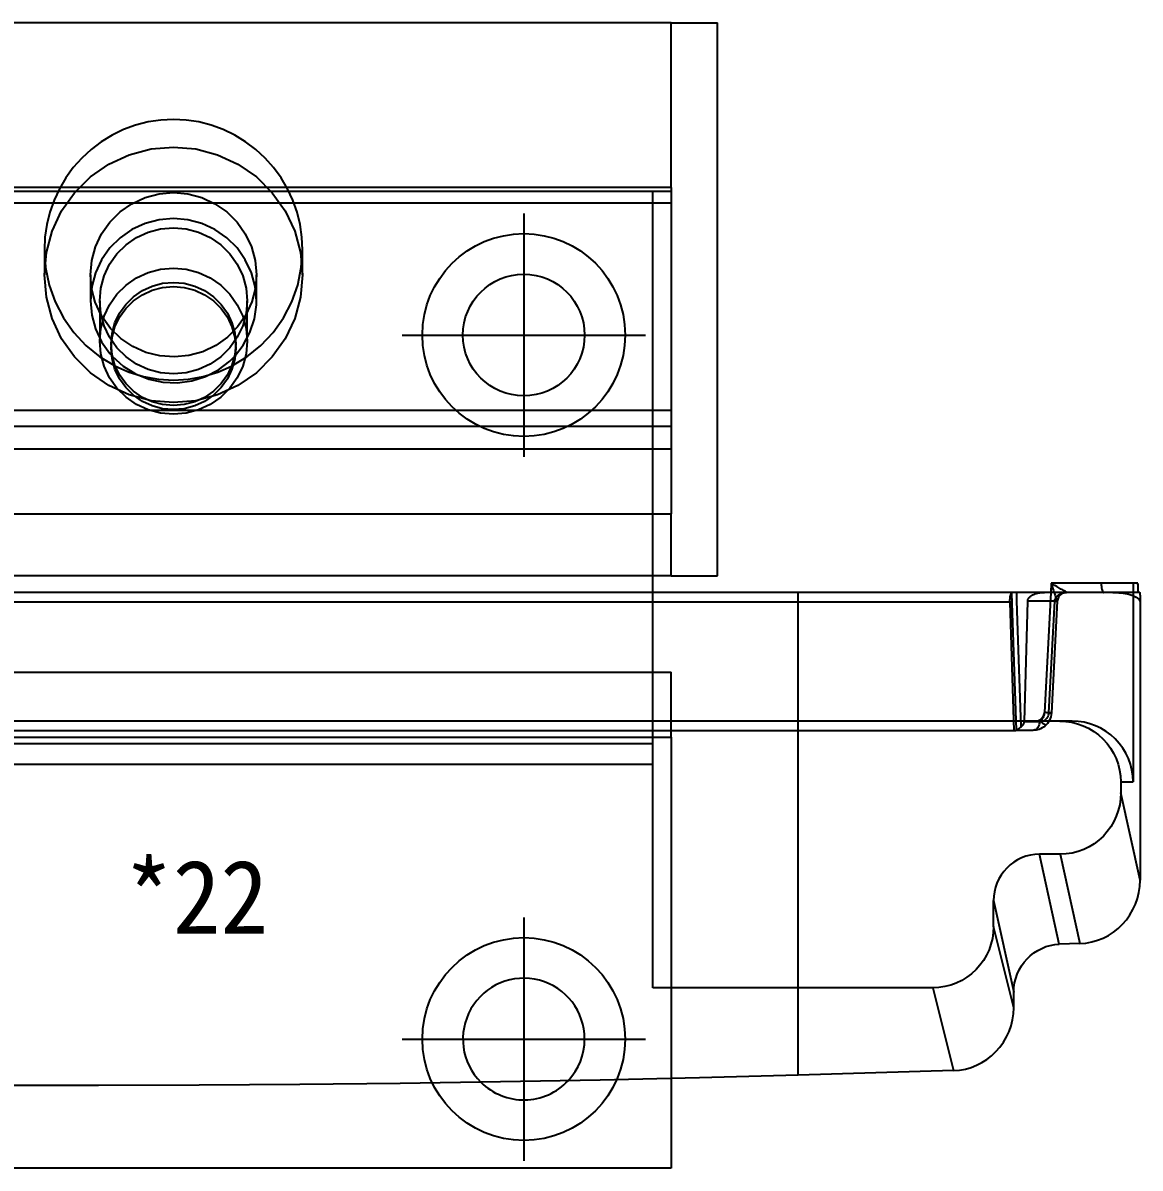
# Model space of a CAD drawing. Header units: millimetres. Extents: x 632 to 3922, y 1402 to 2001.
# Drawn here: x 3167.1 to 3197.4, y 1902.07 to 1933.12 of the extents above; entities that cross this region are included whole.
import ezdxf
from ezdxf.enums import TextEntityAlignment as Align
from ezdxf.lldxf.tags import DXFTag

# ---------------------------------------------------------------- set-up
doc = ezdxf.new("R2010")
doc.units = ezdxf.units.MM
for name, color, linetype in [('4', 4, 'Continuous'), ('7', 7, 'Continuous'), ('8', 8, 'Continuous'), ('CE', 1, 'CENTER'), ('H1', 2, 'HIDDEN')]:
    doc.layers.add(name, color=color, linetype=linetype)
doc.styles.add('JM_Standard', font='', dxfattribs={"height": 3})
doc.styles.get('JM_Standard').set_extended_font_data('DotumChe')
tags = doc.linetypes.add('CENTER', pattern=[2, 1.25, -0.25, 0.25, -0.25]).pattern_tags.tags
tags[10:11] = [DXFTag(74, 4), DXFTag(75, 0), DXFTag(340, '0'), DXFTag(46, 1.0), DXFTag(50, 0.0), DXFTag(44, 0.0), DXFTag(45, 0.0)]
tags[8:9] = [DXFTag(74, 4), DXFTag(75, 0), DXFTag(340, '0'), DXFTag(46, 1.0), DXFTag(50, 0.0), DXFTag(44, 0.0), DXFTag(45, 0.0)]
tags[6:7] = [DXFTag(74, 4), DXFTag(75, 0), DXFTag(340, '0'), DXFTag(46, 1.0), DXFTag(50, 0.0), DXFTag(44, 0.0), DXFTag(45, 0.0)]
tags[4:5] = [DXFTag(74, 4), DXFTag(75, 0), DXFTag(340, '0'), DXFTag(46, 1.0), DXFTag(50, 0.0), DXFTag(44, 0.0), DXFTag(45, 0.0)]
tags = doc.linetypes.add('HIDDEN', pattern=[0.375, 0.25, -0.125]).pattern_tags.tags
tags[6:7] = [DXFTag(74, 4), DXFTag(75, 0), DXFTag(340, '0'), DXFTag(46, 1.0), DXFTag(50, 0.0), DXFTag(44, 0.0), DXFTag(45, 0.0)]
tags[4:5] = [DXFTag(74, 4), DXFTag(75, 0), DXFTag(340, '0'), DXFTag(46, 1.0), DXFTag(50, 0.0), DXFTag(44, 0.0), DXFTag(45, 0.0)]

msp = doc.modelspace()

# ---------------------------------------------------------------- linework, layer by layer
at = {"layer": '7'}
for p, q in [((3184.685, 1933.124), (3157.685, 1933.124)), ((3184.685, 1928.659), (3184.685, 1933.124)), ((3184.685, 1933.124), (3185.935, 1933.124)), ((3185.935, 1918.124), (3185.935, 1933.124)), ((3184.685, 1928.659), (3157.685, 1928.659)), ((3184.685, 1928.659), (3184.685, 1919.813)), ((3158.185, 1919.813), (3184.185, 1919.813)), ((3184.185, 1919.813), (3184.685, 1919.813)), ((3184.185, 1917.677), (3184.185, 1919.813)), ((3184.685, 1918.124), (3184.685, 1919.813)), ((3184.685, 1918.124), (3184.185, 1918.124)), ((3184.685, 1918.124), (3185.935, 1918.124)), ((3196.344, 1917.928), (3194.987, 1917.928)), ((3197.34, 1917.928), (3196.344, 1917.928)), ((3188.129, 1917.677), (3166.427, 1917.677)), ((3196.66, 1917.677), (3188.129, 1917.677)), ((3197.387, 1917.677), (3196.66, 1917.677)), ((3197.397, 1917.426), (3197.397, 1909.87)), ((3195.767, 1908.156), (3195.205, 1908.137)), ((3193.97, 1906.415), (3193.97, 1906.838)), ((3192.339, 1904.71), (3188.129, 1904.588)), ((3184.685, 1904.497), (3184.685, 1902.065)), ((3184.685, 1902.065), (3157.685, 1902.065))]:
    msp.add_line(p, q, dxfattribs=at)
for points in [[(3194.987, 1917.928, 0), (3194.973, 1917.677, 0)], [(3197.346, 1917.699, 0), (3197.345, 1917.705, 0), (3197.345, 1917.716, 0), (3197.344, 1917.728, 0), (3197.343, 1917.741, 0), (3197.343, 1917.756, 0), (3197.342, 1917.772, 0), (3197.342, 1917.789, 0), (3197.342, 1917.807, 0), (3197.341, 1917.826, 0), (3197.341, 1917.846, 0), (3197.341, 1917.866, 0), (3197.341, 1917.887, 0), (3197.34, 1917.908, 0), (3197.34, 1917.928, 0)], [(3196.66, 1917.677, 0), (3196.684, 1917.677, 0), (3196.709, 1917.676, 0), (3196.734, 1917.675, 0), (3196.761, 1917.674, 0), (3196.789, 1917.673, 0), (3196.82, 1917.671, 0), (3196.855, 1917.668, 0), (3196.893, 1917.664, 0), (3196.938, 1917.658, 0), (3196.989, 1917.65, 0), (3197.05, 1917.639, 0), (3197.122, 1917.621, 0), (3197.205, 1917.595, 0), (3197.293, 1917.554, 0), (3197.367, 1917.497, 0), (3197.397, 1917.426, 0)], [(3197.349, 1917.677, 0), (3197.349, 1917.677, 0), (3197.348, 1917.679, 0), (3197.347, 1917.683, 0), (3197.347, 1917.689, 0), (3197.346, 1917.696, 0), (3197.346, 1917.699, 0)], [(3197.387, 1917.677, 0), (3197.388, 1917.676, 0), (3197.389, 1917.673, 0), (3197.39, 1917.668, 0), (3197.391, 1917.662, 0), (3197.392, 1917.653, 0), (3197.392, 1917.642, 0), (3197.393, 1917.63, 0), (3197.394, 1917.615, 0), (3197.395, 1917.598, 0), (3197.395, 1917.578, 0), (3197.396, 1917.557, 0), (3197.396, 1917.533, 0), (3197.397, 1917.508, 0), (3197.397, 1917.481, 0), (3197.397, 1917.454, 0), (3197.397, 1917.426, 0)], [(3195.767, 1908.156, 0), (3195.929, 1908.169, 0), (3196.089, 1908.199, 0), (3196.244, 1908.244, 0), (3196.395, 1908.304, 0), (3196.538, 1908.378, 0), (3196.674, 1908.465, 0), (3196.802, 1908.566, 0), (3196.919, 1908.678, 0), (3197.026, 1908.801, 0), (3197.12, 1908.934, 0), (3197.203, 1909.075, 0), (3197.271, 1909.224, 0), (3197.326, 1909.38, 0), (3197.365, 1909.54, 0), (3197.389, 1909.704, 0), (3197.397, 1909.87, 0)], [(3193.97, 1906.838, 0), (3193.976, 1906.964, 0), (3193.994, 1907.088, 0), (3194.024, 1907.21, 0), (3194.066, 1907.328, 0), (3194.118, 1907.441, 0), (3194.18, 1907.548, 0), (3194.252, 1907.648, 0), (3194.332, 1907.742, 0), (3194.421, 1907.826, 0), (3194.518, 1907.902, 0), (3194.621, 1907.969, 0), (3194.73, 1908.025, 0), (3194.844, 1908.071, 0), (3194.962, 1908.105, 0), (3195.082, 1908.127, 0), (3195.205, 1908.137, 0)], [(3192.339, 1904.71, 0), (3192.5, 1904.723, 0), (3192.659, 1904.751, 0), (3192.815, 1904.795, 0), (3192.965, 1904.854, 0), (3193.109, 1904.928, 0), (3193.245, 1905.014, 0), (3193.372, 1905.114, 0), (3193.49, 1905.225, 0), (3193.597, 1905.348, 0), (3193.692, 1905.48, 0), (3193.774, 1905.621, 0), (3193.843, 1905.77, 0), (3193.898, 1905.925, 0), (3193.938, 1906.085, 0), (3193.962, 1906.249, 0), (3193.97, 1906.415, 0)], [(3188.129, 1904.588, 0), (3185.449, 1904.516, 0), (3182.756, 1904.454, 0), (3180.051, 1904.402, 0), (3177.336, 1904.361, 0), (3174.614, 1904.331, 0), (3171.887, 1904.311, 0), (3169.157, 1904.302, 0), (3166.427, 1904.303, 0)]]:
    msp.add_polyline3d(points, dxfattribs=at)
msp.add_circle((3180.685, 1924.659), 1.65, dxfattribs=at)
msp.add_arc((3180.685, 1905.565), 1.65, 225.2517, 316.81, dxfattribs=at)
at = {"layer": '8'}
msp.add_line((3188.129, 1904.588), (3188.129, 1917.677), dxfattribs=at)
for points in [[(3194.987, 1917.928, 0), (3194.987, 1917.925, 0), (3195.002, 1917.873, 0), (3195.03, 1917.779, 0), (3195.045, 1917.733, 0), (3195.06, 1917.686, 0), (3195.063, 1917.677, 0)], [(3195.404, 1917.677, 0), (3195.405, 1917.677, 0), (3195.406, 1917.677, 0), (3195.406, 1917.678, 0), (3195.406, 1917.679, 0), (3195.405, 1917.68, 0), (3195.403, 1917.681, 0), (3195.401, 1917.683, 0), (3195.398, 1917.685, 0), (3195.395, 1917.687, 0), (3195.392, 1917.689, 0), (3195.388, 1917.692, 0), (3195.383, 1917.695, 0), (3195.378, 1917.698, 0), (3195.372, 1917.701, 0), (3195.36, 1917.708, 0), (3195.348, 1917.716, 0), (3195.335, 1917.723, 0), (3195.321, 1917.731, 0), (3195.307, 1917.739, 0), (3195.28, 1917.754, 0), (3195.252, 1917.77, 0), (3195.224, 1917.787, 0), (3195.195, 1917.803, 0), (3195.141, 1917.835, 0), (3195.086, 1917.867, 0), (3195.032, 1917.9, 0), (3194.989, 1917.926, 0), (3194.987, 1917.928, 0)], [(3196.344, 1917.928, 0), (3196.345, 1917.884, 0), (3196.348, 1917.842, 0), (3196.354, 1917.802, 0), (3196.361, 1917.766, 0), (3196.37, 1917.735, 0), (3196.38, 1917.71, 0), (3196.392, 1917.692, 0), (3196.404, 1917.68, 0), (3196.416, 1917.677, 0)]]:
    msp.add_polyline3d(points, dxfattribs=at)
at = {"layer": 'CE'}
for p, q in [((3180.685, 1927.959), (3180.685, 1921.359)), ((3177.385, 1924.659), (3183.985, 1924.659)), ((3180.685, 1908.865), (3180.685, 1902.265)), ((3177.385, 1905.565), (3183.985, 1905.565))]:
    msp.add_line(p, q, dxfattribs=at)
at = {"layer": 'H1'}
for p, q in [((3158.185, 1928.559), (3184.185, 1928.559)), ((3184.185, 1928.559), (3184.685, 1928.559)), ((3184.185, 1928.245), (3184.185, 1928.559)), ((3158.185, 1928.245), (3184.185, 1928.245)), ((3184.185, 1928.245), (3184.685, 1928.245)), ((3184.185, 1919.813), (3184.185, 1928.245)), ((3167.685, 1926.972), (3167.685, 1926.292)), ((3174.685, 1926.292), (3174.685, 1926.972)), ((3168.935, 1926.292), (3168.935, 1925.588)), ((3173.435, 1925.588), (3173.435, 1926.292)), ((3169.185, 1925.588), (3169.185, 1924.492)), ((3173.185, 1924.492), (3173.185, 1925.588)), ((3169.498, 1924.416), (3169.498, 1924.306)), ((3172.873, 1924.306), (3172.873, 1924.416)), ((3158.185, 1922.617), (3184.185, 1922.617)), ((3184.185, 1922.617), (3184.685, 1922.617)), ((3158.185, 1922.186), (3184.185, 1922.186)), ((3184.185, 1922.186), (3184.685, 1922.186)), ((3158.185, 1921.57), (3184.185, 1921.57)), ((3184.185, 1921.57), (3184.685, 1921.57)), ((3184.185, 1918.124), (3158.185, 1918.124)), ((3197.207, 1917.928), (3197.207, 1917.677)), ((3184.185, 1913.579), (3184.185, 1917.677)), ((3197.207, 1917.677), (3197.207, 1912.538)), ((3193.862, 1917.413), (3166.435, 1917.413)), ((3195.084, 1917.439), (3194.348, 1917.439)), ((3194.925, 1914.412), (3195.084, 1917.439)), ((3195.153, 1917.439), (3194.994, 1914.412)), ((3158.185, 1915.511), (3184.185, 1915.511)), ((3184.185, 1915.511), (3184.685, 1915.511)), ((3184.685, 1913.754), (3184.685, 1915.511)), ((3194.554, 1914.188), (3166.448, 1914.188)), ((3194.257, 1914.175), (3194.675, 1914.175)), ((3194.698, 1914.188), (3194.554, 1914.188)), ((3195.556, 1914.188), (3194.698, 1914.188)), ((3166.439, 1913.937), (3193.978, 1913.937)), ((3193.978, 1913.937), (3194.024, 1913.937)), ((3194.493, 1913.937), (3194.024, 1913.937)), ((3158.185, 1913.754), (3184.185, 1913.754)), ((3158.185, 1913.579), (3184.185, 1913.579)), ((3184.185, 1913.754), (3184.685, 1913.754)), ((3184.185, 1913.017), (3184.185, 1913.579)), ((3184.685, 1913.754), (3184.685, 1904.497)), ((3158.19, 1913.017), (3184.185, 1913.017)), ((3184.185, 1906.958), (3184.185, 1913.017)), ((3196.875, 1912.538), (3197.207, 1912.538)), ((3196.875, 1912.538), (3196.875, 1912.239)), ((3197.397, 1909.87), (3196.875, 1912.239)), ((3195.205, 1908.137), (3194.667, 1910.577)), ((3195.233, 1910.577), (3194.667, 1910.577)), ((3195.233, 1910.577), (3195.767, 1908.156)), ((3193.423, 1909.319), (3193.97, 1906.838)), ((3193.423, 1908.616), (3193.423, 1909.319)), ((3193.97, 1906.415), (3193.423, 1908.616)), ((3191.78, 1906.958), (3184.185, 1906.958)), ((3191.78, 1906.958), (3192.339, 1904.71))]:
    msp.add_line(p, q, dxfattribs=at)
for points in [[(3171.185, 1930.506, 0), (3170.839, 1930.489, 0), (3170.496, 1930.437, 0), (3170.16, 1930.351, 0), (3169.835, 1930.232, 0), (3169.523, 1930.082, 0), (3169.228, 1929.902, 0), (3168.952, 1929.693, 0), (3168.698, 1929.459, 0), (3168.469, 1929.201, 0), (3168.266, 1928.922, 0), (3168.092, 1928.625, 0), (3167.947, 1928.313, 0), (3167.833, 1927.989, 0), (3167.751, 1927.655, 0), (3167.702, 1927.315, 0), (3167.685, 1926.972, 0)], [(3174.685, 1926.972, 0), (3174.669, 1927.315, 0), (3174.619, 1927.655, 0), (3174.537, 1927.989, 0), (3174.424, 1928.313, 0), (3174.279, 1928.625, 0), (3174.104, 1928.922, 0), (3173.901, 1929.201, 0), (3173.672, 1929.459, 0), (3173.419, 1929.693, 0), (3173.143, 1929.902, 0), (3172.848, 1930.082, 0), (3172.536, 1930.232, 0), (3172.21, 1930.351, 0), (3171.875, 1930.437, 0), (3171.532, 1930.489, 0), (3171.185, 1930.506, 0)], [(3167.685, 1926.292, 0), (3167.739, 1926.893, 0), (3167.896, 1927.477, 0), (3168.154, 1928.025, 0), (3168.504, 1928.519, 0), (3168.936, 1928.947, 0), (3169.435, 1929.293, 0), (3169.988, 1929.549, 0), (3170.578, 1929.705, 0), (3171.185, 1929.758, 0)], [(3171.185, 1929.758, 0), (3171.793, 1929.705, 0), (3172.382, 1929.549, 0), (3172.935, 1929.293, 0), (3173.435, 1928.947, 0), (3173.866, 1928.519, 0), (3174.216, 1928.025, 0), (3174.474, 1927.477, 0), (3174.632, 1926.893, 0), (3174.685, 1926.292, 0)], [(3168.935, 1926.292, 0), (3168.97, 1926.678, 0), (3169.071, 1927.054, 0), (3169.237, 1927.406, 0), (3169.462, 1927.724, 0), (3169.739, 1927.998, 0), (3170.06, 1928.221, 0), (3170.416, 1928.385, 0), (3170.795, 1928.486, 0), (3171.185, 1928.52, 0)], [(3171.185, 1928.52, 0), (3171.576, 1928.486, 0), (3171.955, 1928.385, 0), (3172.31, 1928.221, 0), (3172.632, 1927.998, 0), (3172.909, 1927.724, 0), (3173.134, 1927.406, 0), (3173.3, 1927.054, 0), (3173.401, 1926.678, 0), (3173.435, 1926.292, 0)], [(3171.185, 1927.816, 0), (3170.795, 1927.782, 0), (3170.416, 1927.682, 0), (3170.06, 1927.517, 0), (3169.739, 1927.295, 0), (3169.462, 1927.02, 0), (3169.237, 1926.702, 0), (3169.071, 1926.35, 0), (3168.97, 1925.975, 0), (3168.935, 1925.588, 0)], [(3173.435, 1925.588, 0), (3173.401, 1925.975, 0), (3173.3, 1926.35, 0), (3173.134, 1926.702, 0), (3172.909, 1927.02, 0), (3172.632, 1927.295, 0), (3172.31, 1927.517, 0), (3171.955, 1927.682, 0), (3171.576, 1927.782, 0), (3171.185, 1927.816, 0)], [(3169.185, 1925.588, 0), (3169.216, 1925.932, 0), (3169.306, 1926.265, 0), (3169.453, 1926.578, 0), (3169.653, 1926.861, 0), (3169.9, 1927.105, 0), (3170.185, 1927.303, 0), (3170.501, 1927.449, 0), (3170.838, 1927.538, 0), (3171.185, 1927.568, 0)], [(3171.185, 1927.568, 0), (3171.533, 1927.538, 0), (3171.869, 1927.449, 0), (3172.185, 1927.303, 0), (3172.471, 1927.105, 0), (3172.717, 1926.861, 0), (3172.917, 1926.578, 0), (3173.065, 1926.265, 0), (3173.155, 1925.932, 0), (3173.185, 1925.588, 0)], [(3167.685, 1926.972, 0), (3167.718, 1926.488, 0), (3167.816, 1926.014, 0), (3167.978, 1925.557, 0), (3168.201, 1925.125, 0), (3168.481, 1924.728, 0), (3168.814, 1924.373, 0), (3169.193, 1924.066, 0), (3169.611, 1923.815, 0)], [(3172.76, 1923.815, 0), (3173.178, 1924.066, 0), (3173.557, 1924.373, 0), (3173.89, 1924.728, 0), (3174.17, 1925.125, 0), (3174.393, 1925.557, 0), (3174.554, 1926.014, 0), (3174.652, 1926.488, 0), (3174.685, 1926.972, 0)], [(3174.685, 1926.292, 0), (3174.632, 1925.69, 0), (3174.474, 1925.106, 0), (3174.216, 1924.559, 0), (3173.866, 1924.064, 0), (3173.435, 1923.637, 0), (3172.935, 1923.29, 0), (3172.382, 1923.035, 0), (3171.793, 1922.878, 0), (3171.185, 1922.826, 0), (3170.578, 1922.878, 0), (3169.988, 1923.035, 0), (3169.435, 1923.29, 0), (3168.936, 1923.637, 0), (3168.504, 1924.064, 0), (3168.154, 1924.559, 0), (3167.896, 1925.106, 0), (3167.739, 1925.69, 0), (3167.685, 1926.292, 0)], [(3168.964, 1925.94, 0), (3168.935, 1926.292, 0)], [(3169.185, 1924.492, 0), (3169.216, 1924.836, 0), (3169.306, 1925.169, 0), (3169.453, 1925.482, 0), (3169.653, 1925.765, 0), (3169.9, 1926.009, 0), (3170.185, 1926.207, 0), (3170.501, 1926.353, 0), (3170.838, 1926.442, 0), (3171.185, 1926.472, 0)], [(3171.185, 1926.472, 0), (3171.533, 1926.442, 0), (3171.869, 1926.353, 0), (3172.185, 1926.207, 0), (3172.471, 1926.009, 0), (3172.717, 1925.765, 0), (3172.917, 1925.482, 0), (3173.065, 1925.169, 0), (3173.155, 1924.836, 0), (3173.185, 1924.492, 0)], [(3173.435, 1926.292, 0), (3173.407, 1925.94, 0)], [(3169.498, 1924.416, 0), (3169.523, 1924.707, 0), (3169.6, 1924.988, 0), (3169.724, 1925.252, 0), (3169.893, 1925.491, 0), (3170.101, 1925.697, 0), (3170.342, 1925.864, 0), (3170.608, 1925.987, 0), (3170.892, 1926.062, 0), (3171.185, 1926.088, 0)], [(3169.498, 1924.306, 0), (3169.523, 1924.596, 0), (3169.6, 1924.878, 0), (3169.724, 1925.142, 0), (3169.893, 1925.38, 0), (3170.101, 1925.586, 0), (3170.342, 1925.753, 0), (3170.608, 1925.877, 0), (3170.892, 1925.952, 0), (3171.185, 1925.977, 0)], [(3171.185, 1926.088, 0), (3171.478, 1926.062, 0), (3171.762, 1925.987, 0), (3172.029, 1925.864, 0), (3172.27, 1925.697, 0), (3172.478, 1925.491, 0), (3172.647, 1925.252, 0), (3172.771, 1924.988, 0), (3172.847, 1924.707, 0), (3172.873, 1924.416, 0)], [(3171.185, 1925.977, 0), (3171.478, 1925.952, 0), (3171.762, 1925.877, 0), (3172.029, 1925.753, 0), (3172.27, 1925.586, 0), (3172.478, 1925.38, 0), (3172.647, 1925.142, 0), (3172.771, 1924.878, 0), (3172.847, 1924.596, 0), (3172.873, 1924.306, 0)], [(3169.224, 1925.199, 0), (3169.062, 1925.553, 0), (3168.965, 1925.93, 0), (3168.964, 1925.94, 0)], [(3173.407, 1925.94, 0), (3173.312, 1925.563, 0), (3173.152, 1925.208, 0), (3173.147, 1925.199, 0)], [(3168.935, 1925.588, 0), (3168.97, 1925.201, 0), (3169.071, 1924.826, 0), (3169.237, 1924.474, 0), (3169.462, 1924.156, 0), (3169.533, 1924.075, 0)], [(3173.185, 1925.588, 0), (3173.155, 1925.244, 0), (3173.065, 1924.91, 0), (3172.917, 1924.598, 0), (3172.717, 1924.315, 0), (3172.471, 1924.071, 0), (3172.185, 1923.873, 0), (3171.869, 1923.727, 0), (3171.533, 1923.637, 0), (3171.185, 1923.607, 0), (3170.838, 1923.637, 0), (3170.501, 1923.727, 0), (3170.185, 1923.873, 0), (3169.9, 1924.071, 0), (3169.653, 1924.315, 0), (3169.453, 1924.598, 0), (3169.306, 1924.91, 0), (3169.216, 1925.244, 0), (3169.185, 1925.588, 0)], [(3172.837, 1924.075, 0), (3173.077, 1924.382, 0), (3173.26, 1924.726, 0), (3173.38, 1925.096, 0), (3173.433, 1925.48, 0), (3173.435, 1925.588, 0)], [(3173.147, 1925.199, 0), (3172.925, 1924.879, 0), (3172.651, 1924.601, 0), (3172.332, 1924.375, 0), (3171.979, 1924.207, 0), (3171.601, 1924.102, 0), (3171.211, 1924.064, 0), (3170.82, 1924.093, 0), (3170.44, 1924.189, 0), (3170.082, 1924.35, 0), (3169.759, 1924.569, 0), (3169.478, 1924.84, 0), (3169.25, 1925.156, 0), (3169.224, 1925.199, 0)], [(3173.185, 1924.492, 0), (3173.155, 1924.148, 0), (3173.065, 1923.814, 0), (3172.917, 1923.502, 0), (3172.717, 1923.219, 0), (3172.471, 1922.975, 0), (3172.185, 1922.777, 0), (3171.869, 1922.631, 0), (3171.533, 1922.541, 0), (3171.185, 1922.511, 0), (3170.838, 1922.541, 0), (3170.501, 1922.631, 0), (3170.185, 1922.777, 0), (3169.9, 1922.975, 0), (3169.653, 1923.219, 0), (3169.453, 1923.502, 0), (3169.306, 1923.814, 0), (3169.216, 1924.148, 0), (3169.185, 1924.492, 0)], [(3172.873, 1924.416, 0), (3172.847, 1924.126, 0), (3172.771, 1923.845, 0), (3172.647, 1923.581, 0), (3172.478, 1923.342, 0), (3172.27, 1923.136, 0), (3172.029, 1922.969, 0), (3171.762, 1922.846, 0), (3171.478, 1922.771, 0), (3171.185, 1922.745, 0), (3170.892, 1922.771, 0), (3170.608, 1922.846, 0), (3170.342, 1922.969, 0), (3170.101, 1923.136, 0), (3169.893, 1923.342, 0), (3169.724, 1923.581, 0), (3169.6, 1923.845, 0), (3169.523, 1924.126, 0), (3169.498, 1924.416, 0)], [(3172.873, 1924.306, 0), (3172.847, 1924.016, 0), (3172.771, 1923.735, 0), (3172.647, 1923.471, 0), (3172.478, 1923.232, 0), (3172.27, 1923.026, 0), (3172.029, 1922.859, 0), (3171.762, 1922.736, 0), (3171.478, 1922.661, 0), (3171.185, 1922.635, 0), (3170.892, 1922.661, 0), (3170.608, 1922.736, 0), (3170.342, 1922.859, 0), (3170.101, 1923.026, 0), (3169.893, 1923.232, 0), (3169.724, 1923.471, 0), (3169.6, 1923.735, 0), (3169.523, 1924.016, 0), (3169.498, 1924.306, 0)], [(3169.533, 1924.075, 0), (3169.824, 1923.814, 0), (3170.156, 1923.607, 0), (3170.519, 1923.46, 0), (3170.902, 1923.378, 0), (3171.294, 1923.362, 0), (3171.682, 1923.415, 0), (3172.056, 1923.533, 0), (3172.403, 1923.714, 0), (3172.713, 1923.952, 0), (3172.837, 1924.075, 0)], [(3169.611, 1923.815, 0), (3169.985, 1923.652, 0), (3170.375, 1923.533, 0), (3170.777, 1923.461, 0), (3171.185, 1923.437, 0), (3171.593, 1923.461, 0), (3171.995, 1923.533, 0), (3172.386, 1923.652, 0), (3172.76, 1923.815, 0)], [(3193.922, 1917.675, 0), (3193.915, 1917.672, 0), (3193.909, 1917.667, 0), (3193.903, 1917.66, 0), (3193.896, 1917.651, 0), (3193.891, 1917.642, 0), (3193.886, 1917.63, 0), (3193.881, 1917.617, 0), (3193.876, 1917.602, 0), (3193.872, 1917.587, 0), (3193.869, 1917.571, 0), (3193.866, 1917.553, 0), (3193.864, 1917.534, 0), (3193.862, 1917.515, 0), (3193.861, 1917.495, 0), (3193.86, 1917.474, 0), (3193.86, 1917.453, 0), (3193.861, 1917.433, 0), (3193.862, 1917.413, 0)], [(3193.922, 1917.675, 0), (3193.925, 1917.676, 0), (3193.928, 1917.676, 0), (3193.931, 1917.677, 0), (3193.936, 1917.677, 0)], [(3194.046, 1913.945, 0), (3193.985, 1915.798, 0), (3193.923, 1917.65, 0), (3193.922, 1917.675, 0)], [(3194.043, 1917.677, 0), (3194.044, 1917.652, 0), (3194.05, 1917.451, 0), (3194.077, 1916.65, 0), (3194.165, 1914.031, 0)], [(3194.348, 1917.439, 0), (3194.349, 1917.45, 0), (3194.35, 1917.462, 0), (3194.353, 1917.473, 0), (3194.357, 1917.484, 0), (3194.361, 1917.494, 0), (3194.366, 1917.505, 0), (3194.372, 1917.514, 0), (3194.379, 1917.524, 0), (3194.391, 1917.539, 0), (3194.404, 1917.553, 0), (3194.419, 1917.566, 0), (3194.434, 1917.578, 0), (3194.462, 1917.597, 0), (3194.491, 1917.613, 0), (3194.522, 1917.626, 0), (3194.553, 1917.638, 0), (3194.614, 1917.656, 0), (3194.676, 1917.668, 0), (3194.738, 1917.674, 0), (3194.801, 1917.677, 0)], [(3194.973, 1917.677, 0), (3194.803, 1914.425, 0)], [(3195.063, 1917.677, 0), (3195.082, 1917.623, 0), (3195.093, 1917.592, 0), (3195.104, 1917.561, 0), (3195.111, 1917.542, 0), (3195.117, 1917.524, 0), (3195.124, 1917.506, 0), (3195.131, 1917.488, 0), (3195.135, 1917.478, 0), (3195.139, 1917.469, 0), (3195.142, 1917.463, 0), (3195.144, 1917.457, 0), (3195.147, 1917.452, 0), (3195.148, 1917.45, 0), (3195.149, 1917.447, 0), (3195.15, 1917.445, 0), (3195.15, 1917.444, 0), (3195.151, 1917.442, 0), (3195.152, 1917.44, 0), (3195.153, 1917.44, 0), (3195.153, 1917.439, 0), (3195.153, 1917.439, 0)], [(3195.084, 1917.439, 0), (3195.088, 1917.469, 0), (3195.097, 1917.498, 0), (3195.11, 1917.526, 0), (3195.126, 1917.551, 0), (3195.145, 1917.574, 0), (3195.166, 1917.594, 0), (3195.188, 1917.611, 0), (3195.212, 1917.626, 0), (3195.235, 1917.639, 0), (3195.259, 1917.65, 0), (3195.284, 1917.658, 0), (3195.308, 1917.665, 0), (3195.332, 1917.67, 0), (3195.356, 1917.674, 0), (3195.38, 1917.676, 0), (3195.404, 1917.677, 0)], [(3195.404, 1917.677, 0), (3195.385, 1917.676, 0), (3195.366, 1917.674, 0), (3195.347, 1917.67, 0), (3195.328, 1917.665, 0), (3195.309, 1917.658, 0), (3195.291, 1917.65, 0), (3195.272, 1917.639, 0), (3195.253, 1917.626, 0), (3195.235, 1917.611, 0), (3195.217, 1917.594, 0), (3195.201, 1917.574, 0), (3195.186, 1917.551, 0), (3195.174, 1917.526, 0), (3195.163, 1917.498, 0), (3195.156, 1917.469, 0), (3195.153, 1917.439, 0)], [(3195.404, 1917.677, 0), (3195.36, 1917.673, 0), (3195.318, 1917.662, 0), (3195.278, 1917.643, 0), (3195.242, 1917.618, 0), (3195.211, 1917.587, 0), (3195.186, 1917.551, 0), (3195.168, 1917.512, 0), (3195.156, 1917.469, 0), (3195.153, 1917.439, 0)], [(3193.862, 1917.413, 0), (3193.921, 1915.651, 0), (3193.978, 1913.937, 0)], [(3194.348, 1917.439, 0), (3194.257, 1914.175, 0)], [(3195.084, 1917.439, 0), (3195.111, 1917.438, 0), (3195.132, 1917.438, 0), (3195.146, 1917.438, 0), (3195.153, 1917.438, 0), (3195.153, 1917.439, 0)], [(3194.165, 1914.031, 0), (3194.179, 1914.042, 0), (3194.193, 1914.053, 0), (3194.206, 1914.066, 0), (3194.218, 1914.079, 0), (3194.226, 1914.09, 0), (3194.234, 1914.102, 0), (3194.239, 1914.11, 0), (3194.243, 1914.118, 0), (3194.247, 1914.127, 0), (3194.251, 1914.138, 0), (3194.254, 1914.15, 0), (3194.255, 1914.158, 0), (3194.256, 1914.166, 0), (3194.257, 1914.175, 0)], [(3194.994, 1914.412, 0), (3194.989, 1914.359, 0), (3194.978, 1914.307, 0), (3194.961, 1914.257, 0), (3194.94, 1914.21, 0), (3194.914, 1914.166, 0), (3194.885, 1914.125, 0), (3194.852, 1914.088, 0), (3194.817, 1914.055, 0), (3194.78, 1914.027, 0), (3194.741, 1914.002, 0), (3194.701, 1913.982, 0), (3194.66, 1913.965, 0), (3194.619, 1913.953, 0), (3194.577, 1913.944, 0), (3194.535, 1913.939, 0), (3194.493, 1913.937, 0)], [(3194.675, 1914.175, 0), (3194.67, 1914.131, 0), (3194.66, 1914.09, 0), (3194.646, 1914.051, 0), (3194.626, 1914.017, 0), (3194.603, 1913.987, 0), (3194.576, 1913.964, 0), (3194.546, 1913.948, 0), (3194.515, 1913.939, 0), (3194.493, 1913.937, 0)], [(3194.554, 1914.188, 0), (3194.575, 1914.189, 0), (3194.597, 1914.192, 0), (3194.618, 1914.196, 0), (3194.639, 1914.203, 0), (3194.659, 1914.211, 0), (3194.678, 1914.221, 0), (3194.697, 1914.233, 0), (3194.714, 1914.246, 0), (3194.727, 1914.258, 0), (3194.739, 1914.271, 0), (3194.751, 1914.284, 0), (3194.761, 1914.298, 0), (3194.77, 1914.313, 0), (3194.778, 1914.328, 0), (3194.785, 1914.343, 0), (3194.791, 1914.359, 0), (3194.796, 1914.376, 0), (3194.799, 1914.392, 0), (3194.802, 1914.408, 0), (3194.803, 1914.425, 0)], [(3194.668, 1914.118, 0), (3194.669, 1914.12, 0), (3194.679, 1914.142, 0), (3194.685, 1914.157, 0), (3194.692, 1914.172, 0), (3194.698, 1914.188, 0)], [(3194.675, 1914.175, 0), (3194.691, 1914.175, 0), (3194.707, 1914.177, 0), (3194.724, 1914.18, 0), (3194.741, 1914.184, 0), (3194.759, 1914.189, 0), (3194.777, 1914.196, 0), (3194.795, 1914.205, 0), (3194.814, 1914.217, 0), (3194.833, 1914.231, 0), (3194.851, 1914.247, 0), (3194.869, 1914.267, 0), (3194.886, 1914.291, 0), (3194.901, 1914.317, 0), (3194.913, 1914.347, 0), (3194.921, 1914.379, 0), (3194.925, 1914.412, 0)], [(3194.803, 1914.42, 0), (3194.8, 1914.392, 0), (3194.795, 1914.364, 0), (3194.788, 1914.336, 0), (3194.778, 1914.308, 0), (3194.767, 1914.282, 0), (3194.753, 1914.258, 0), (3194.737, 1914.233, 0), (3194.72, 1914.211, 0), (3194.709, 1914.199, 0), (3194.698, 1914.188, 0)], [(3194.844, 1914.08, 0), (3194.839, 1914.078, 0), (3194.831, 1914.08, 0), (3194.82, 1914.084, 0), (3194.806, 1914.092, 0), (3194.79, 1914.103, 0), (3194.773, 1914.116, 0), (3194.755, 1914.131, 0), (3194.736, 1914.149, 0), (3194.718, 1914.167, 0), (3194.7, 1914.186, 0), (3194.698, 1914.188, 0)], [(3194.803, 1914.425, 0), (3194.803, 1914.42, 0)], [(3194.994, 1914.412, 0), (3194.992, 1914.412, 0), (3194.985, 1914.412, 0), (3194.974, 1914.412, 0), (3194.959, 1914.413, 0), (3194.941, 1914.414, 0), (3194.919, 1914.414, 0), (3194.895, 1914.416, 0), (3194.87, 1914.417, 0), (3194.844, 1914.418, 0), (3194.818, 1914.42, 0), (3194.803, 1914.42, 0)], [(3194.925, 1914.412, 0), (3194.953, 1914.412, 0), (3194.973, 1914.411, 0), (3194.987, 1914.412, 0), (3194.994, 1914.412, 0), (3194.994, 1914.412, 0)], [(3195.224, 1914.188, 0), (3195.386, 1914.18, 0), (3195.546, 1914.156, 0), (3195.703, 1914.117, 0), (3195.856, 1914.062, 0), (3196.002, 1913.993, 0), (3196.141, 1913.91, 0), (3196.271, 1913.814, 0), (3196.391, 1913.705, 0), (3196.5, 1913.585, 0), (3196.597, 1913.455, 0), (3196.68, 1913.316, 0), (3196.749, 1913.17, 0), (3196.804, 1913.017, 0), (3196.843, 1912.86, 0), (3196.867, 1912.7, 0), (3196.875, 1912.538, 0)], [(3197.207, 1912.538, 0), (3197.199, 1912.7, 0), (3197.176, 1912.86, 0), (3197.136, 1913.017, 0), (3197.082, 1913.17, 0), (3197.012, 1913.316, 0), (3196.929, 1913.455, 0), (3196.832, 1913.585, 0), (3196.723, 1913.705, 0), (3196.603, 1913.814, 0), (3196.473, 1913.91, 0), (3196.334, 1913.993, 0), (3196.188, 1914.062, 0), (3196.035, 1914.117, 0), (3195.878, 1914.156, 0), (3195.718, 1914.18, 0), (3195.556, 1914.188, 0)], [(3194.024, 1913.937, 0), (3194.035, 1913.939, 0), (3194.046, 1913.945, 0)], [(3194.046, 1913.945, 0), (3194.05, 1913.947, 0), (3194.053, 1913.949, 0), (3194.058, 1913.952, 0), (3194.062, 1913.955, 0), (3194.068, 1913.959, 0), (3194.073, 1913.963, 0), (3194.079, 1913.967, 0), (3194.085, 1913.971, 0), (3194.092, 1913.976, 0), (3194.099, 1913.982, 0), (3194.107, 1913.987, 0), (3194.114, 1913.993, 0), (3194.123, 1914, 0), (3194.132, 1914.007, 0), (3194.141, 1914.014, 0), (3194.151, 1914.021, 0), (3194.158, 1914.026, 0), (3194.165, 1914.031, 0)], [(3194.822, 1914.06, 0), (3194.827, 1914.064, 0), (3194.844, 1914.08, 0)], [(3196.875, 1912.239, 0), (3196.867, 1912.078, 0), (3196.844, 1911.919, 0), (3196.806, 1911.762, 0), (3196.753, 1911.61, 0), (3196.686, 1911.463, 0), (3196.604, 1911.323, 0), (3196.509, 1911.192, 0), (3196.402, 1911.07, 0), (3196.282, 1910.96, 0), (3196.153, 1910.862, 0), (3196.014, 1910.777, 0), (3195.868, 1910.706, 0), (3195.715, 1910.65, 0), (3195.557, 1910.61, 0), (3195.396, 1910.585, 0), (3195.233, 1910.577, 0)], [(3194.667, 1910.577, 0), (3194.544, 1910.571, 0), (3194.422, 1910.553, 0), (3194.302, 1910.522, 0), (3194.186, 1910.48, 0), (3194.075, 1910.426, 0), (3193.97, 1910.362, 0), (3193.872, 1910.288, 0), (3193.782, 1910.204, 0), (3193.7, 1910.112, 0), (3193.629, 1910.012, 0), (3193.567, 1909.907, 0), (3193.515, 1909.795, 0), (3193.475, 1909.68, 0), (3193.446, 1909.561, 0), (3193.429, 1909.44, 0), (3193.423, 1909.319, 0)], [(3193.423, 1908.616, 0), (3193.415, 1908.455, 0), (3193.392, 1908.295, 0), (3193.354, 1908.139, 0), (3193.301, 1907.986, 0), (3193.233, 1907.84, 0), (3193.151, 1907.7, 0), (3193.055, 1907.569, 0), (3192.948, 1907.448, 0), (3192.828, 1907.338, 0), (3192.699, 1907.24, 0), (3192.56, 1907.156, 0), (3192.414, 1907.085, 0), (3192.261, 1907.03, 0), (3192.103, 1906.99, 0), (3191.942, 1906.966, 0), (3191.78, 1906.958, 0)]]:
    msp.add_polyline3d(points, dxfattribs=at)
for centre in [(3180.685, 1924.659), (3180.685, 1905.565)]:
    msp.add_circle(centre, 2.75, dxfattribs=at)
for start, end in [(0, 225.2517), (316.81, 0)]:
    msp.add_arc((3180.685, 1905.565), 1.65, start, end, dxfattribs=at)

# ---------------------------------------------------------------- texts
at = {"layer": '4', "style": 'JM_Standard'}
msp.add_text('*22', height=2, dxfattribs=at).set_placement((3171.813, 1909.504), align=Align.MIDDLE)

doc.saveas('drawing.dxf')
